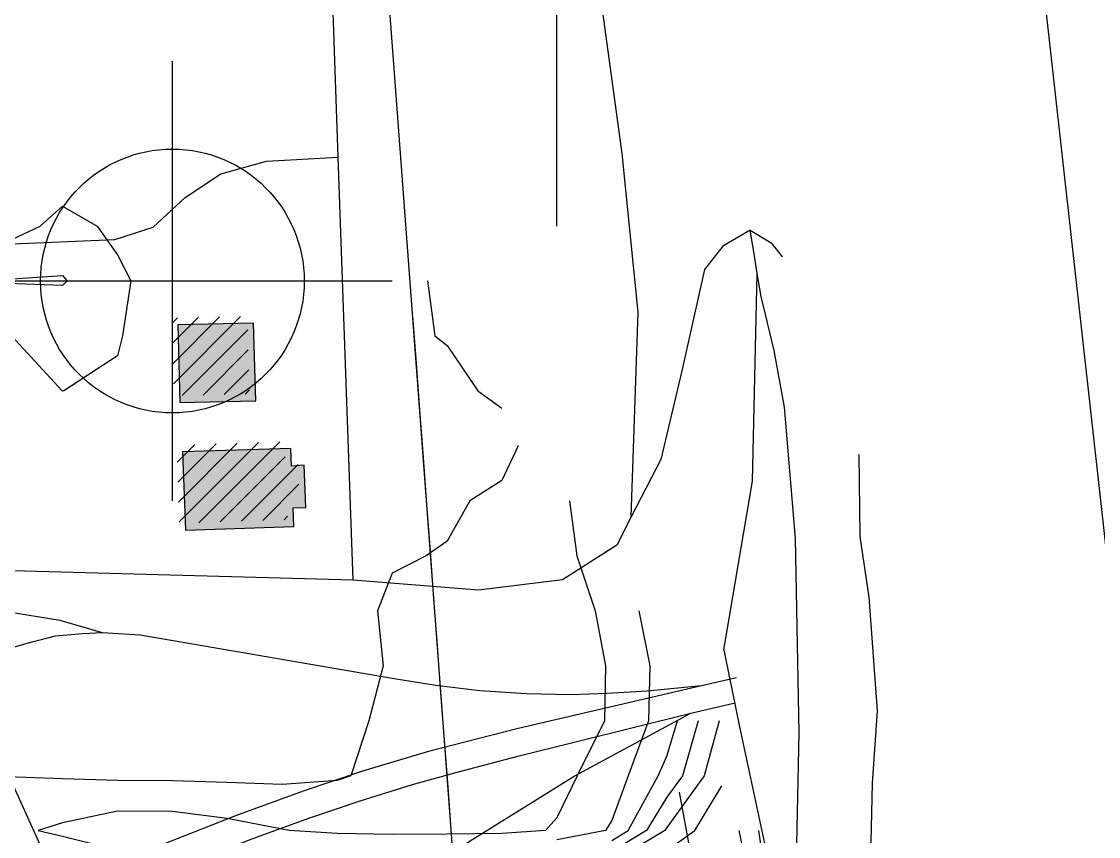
# Model space of a CAD drawing. Extents: x 6576311 to 6728256, y 2029764 to 2237541.
# Drawn here: x 6671656 to 6672833, y 2178259 to 2179148 of the extents above; entities that cross this region are included whole.
import ezdxf

# ---------------------------------------------------------------- set-up
doc = ezdxf.new("R2010")
doc.units = 21
for name, color, linetype in [('BUILDINGS', 9, 'Continuous'), ('CL_LOCAL', 4, 'Continuous'), ('CL_MAJOR', 2, 'Continuous'), ('CL_TRAIL', 6, 'Continuous'), ('CONTOUR_INDEX', 150, 'Continuous'), ('CONTOUR_MAJOR', 92, 'Continuous'), ('NORTH_ARROW', 7, 'Continuous'), ('PLSS_QQ', 8, 'Continuous'), ('PLSS_QQ_3D', 7, 'Continuous')]:
    doc.layers.add(name, color=color, linetype=linetype)

msp = doc.modelspace()

# ---------------------------------------------------------------- hatches: boundary and pattern name
at = {"layer": 'BUILDINGS_HATCH'}
for points in [[(6671829.4, 2178732.7), (6671912.2, 2178734.6), (6671909.8, 2178819.4), (6671827, 2178817.6)], [(6671835.4, 2178593.3), (6671953.9, 2178597.4), (6671953.2, 2178617.8), (6671966.8, 2178618.2), (6671965.2, 2178664.1), (6671951.3, 2178663.3), (6671950.7, 2178682.6), (6671832.4, 2178678.9)]]:
    msp.add_hatch(color=251, dxfattribs=at).paths.add_polyline_path(points)
at = {"layer": 'BUILDINGS_SHADOW'}
h = msp.add_hatch(dxfattribs=at)
h.set_pattern_fill('ANSI31', scale=5)
h.paths.add_polyline_path([(6671822.6, 2178740.1), (6671905.4, 2178741.9), (6671903.1, 2178826.8), (6671820.3, 2178825)])
h = msp.add_hatch(dxfattribs=at)
h.set_pattern_fill('ANSI31', scale=5)
h.paths.add_polyline_path([(6671828.6, 2178600.7), (6671947.1, 2178604.8), (6671946.5, 2178625.2), (6671960.1, 2178625.6), (6671958.5, 2178671.5), (6671944.6, 2178670.7), (6671943.9, 2178690), (6671825.7, 2178686.2)])

# ---------------------------------------------------------------- linework, layer by layer
at = {"layer": 'BUILDINGS'}
for points in [[(6671829.4, 2178732.7), (6671912.2, 2178734.6), (6671909.8, 2178819.4), (6671827, 2178817.6), (6671829.4, 2178732.7)], [(6671835.4, 2178593.3), (6671953.9, 2178597.4), (6671953.2, 2178617.8), (6671966.8, 2178618.2), (6671965.2, 2178664.1), (6671951.3, 2178663.3), (6671950.7, 2178682.6), (6671832.4, 2178678.9), (6671835.4, 2178593.3)]]:
    msp.add_lwpolyline(points, close=True, dxfattribs=at)
at = {"layer": 'CL_LOCAL'}
for points in [[(6672018.5, 2178538.8), (6672002.4, 2179000.6), (6671980.7, 2179624.2)], [(6671371.3, 2178773.7), (6671410.6, 2178825.7), (6671457.7, 2178866.2), (6671526.4, 2178898.8), (6671577.7, 2178903.1), (6671758.5, 2178910.6), (6671800.3, 2178924.2), (6671835.2, 2178956.6), (6671874.3, 2178982.3), (6671924.1, 2178996), (6672002.4, 2179000.6)], [(6672452.3, 2178920.8), (6672422.3, 2178903.4), (6672402.5, 2178878), (6672377.7, 2178767.1), (6672354.9, 2178670.3), (6672322.5, 2178607.9), (6672306.6, 2178576.8), (6672247.4, 2178538.9)], [(6672452.3, 2178920.8), (6672475.2, 2178906.9), (6672487.4, 2178891.6)], [(6672247.4, 2178538.9), (6672155.6, 2178527.8), (6672018.5, 2178538.8), (6671619.2, 2178549.5)]]:
    msp.add_lwpolyline(points, dxfattribs=at)
at = {"layer": 'CL_MAJOR'}
for points in [[(6671745, 2178481.1), (6671698.5, 2178494.7), (6671640, 2178504.3), (6671608.5, 2178512.3), (6671590.4, 2178518.5), (6671571.7, 2178527.1), (6671552.6, 2178539.9), (6671514.4, 2178572.4)], [(6671745, 2178481.1), (6671723.3, 2178480), (6671693.3, 2178477.6), (6671662.1, 2178469.5), (6671631.3, 2178460.3), (6671581.9, 2178439.7)], [(6672399.3, 2178423.4), (6672339.7, 2178417.5), (6672296, 2178414.9), (6672256.1, 2178413.7), (6672207.7, 2178414.7), (6672157.2, 2178417.9), (6672109, 2178423.6), (6672063.5, 2178431.1), (6671785.9, 2178478.6), (6671762.5, 2178480.2), (6671745, 2178481.1)], [(6671680.3, 2178241.7), (6671628.7, 2178355.4), (6671581.9, 2178439.7)], [(6672437.3, 2178432.1), (6672399.3, 2178423.4)], [(6672399.3, 2178423.4), (6672197.3, 2178376.3), (6672101, 2178351.5), (6672029, 2178330.1), (6671964.2, 2178308.4), (6671890, 2178281.5), (6671807.9, 2178249.1), (6671748.6, 2178222.7)], [(6671763.6, 2178195.7), (6671824.4, 2178222.9), (6671909.2, 2178256.6), (6671971.4, 2178279.4), (6672026.4, 2178298), (6672083.5, 2178315.5), (6672132.4, 2178329.1), (6672198.6, 2178346.7), (6672387.5, 2178393.4)], [(6672387.5, 2178393.4), (6672435.8, 2178404.9)]]:
    msp.add_lwpolyline(points, dxfattribs=at)
at = {"layer": 'CL_TRAIL'}
for points in [[(6672322.5, 2178607.9), (6672330, 2178831.1), (6672312.4, 2179004.4), (6672197, 2179847.8)], [(6672460.1, 2178873.3), (6672456.2, 2178897), (6672452.3, 2178920.8)], [(6672423.5, 2178462.6), (6672455, 2178646.6), (6672460.1, 2178873.3)], [(6672489.4, 2177934.2), (6672497.8, 2177989.5), (6672505.8, 2178372.2), (6672501.7, 2178584.2), (6672489.8, 2178727.6), (6672478.5, 2178789.4), (6672464.2, 2178848.4), (6672460.1, 2178873.3)], [(6672872.2, 2177051.2), (6672820.2, 2177151.3), (6672775.7, 2177244.7), (6672765.8, 2177301), (6672760, 2177330.3), (6672747.4, 2177376.5), (6672728.6, 2177402.9), (6672701.2, 2177452.4), (6672683.9, 2177526.1), (6672670.6, 2177618.8), (6672667, 2177643.9), (6672640.6, 2177733.4), (6672617, 2177820.7), (6672597.7, 2177970.5), (6672594, 2178046.6), (6672597.7, 2178105.8), (6672592.3, 2178165.5), (6672584.6, 2178252.3), (6672586, 2178317.1), (6672591.3, 2178396), (6672582.3, 2178520), (6672572.4, 2178586.5), (6672571.4, 2178675.7)], [(6672423.5, 2178462.6), (6672424.9, 2178455.5)], [(6672424.9, 2178455.5), (6672440.8, 2178378.7)], [(6671936.3, 2177807.3), (6671930.2, 2177852.9), (6671918.7, 2177939.6), (6671928.7, 2178011.4), (6671956.5, 2178079.1), (6672009, 2178144.2), (6672103.3, 2178227.2), (6672259.9, 2178324.9), (6672387.5, 2178393.4)], [(6672440.8, 2178378.7), (6672470.1, 2178241), (6672489.4, 2177934.2)], [(6672477.6, 2177503.7), (6672400.7, 2177698.7), (6672360.7, 2177879), (6672371.7, 2178062.7), (6672387.7, 2178238), (6672375, 2178307.4)]]:
    msp.add_lwpolyline(points, dxfattribs=at)
at = {"layer": 'CONTOUR_INDEX'}
for points, elevation in [([(6671701.2, 2178860.2), (6671641.2, 2178862.5), (6671637.2, 2178865.3), (6671641.2, 2178867.4), (6671701.2, 2178871.1), (6671706.2, 2178865.3), (6671701.2, 2178860.2)], 60), ([(6672254.9, 2178625.3), (6672263, 2178565.3), (6672282.9, 2178505.3), (6672294.2, 2178445.3), (6672293.1, 2178385.3), (6672263.3, 2178325.3), (6672241.2, 2178279.3), (6672228.7, 2178265.3), (6672181.2, 2178262.1), (6672121.2, 2178261.3), (6672061.2, 2178261.1), (6672001.2, 2178262), (6671948.9, 2178265.3), (6671941.2, 2178266.8), (6671881.2, 2178278.6), (6671821.2, 2178286.3), (6671761.2, 2178286.6), (6671701.2, 2178273.7), (6671674.5, 2178265.3), (6671701.2, 2178259.2), (6671761.2, 2178244.4)], 60), ([(6672301.2, 2178254.7), (6672318.9, 2178265.3), (6672351.9, 2178325.3), (6672361.2, 2178346.6), (6672372.9, 2178385.3)], 70), ([(6672418.3, 2178385.3), (6672402.1, 2178325.3), (6672361.2, 2178268.9), (6672359.1, 2178265.3), (6672301.2, 2178230.5)], 80), ([(6672470.6, 2178205.3), (6672461.7, 2178265.3)], 80)]:
    msp.add_lwpolyline(points, dxfattribs=dict(at, elevation=elevation))
at = {"layer": 'CONTOUR_MAJOR'}
for points, elevation in [([(6671700.9, 2178745.3), (6671645.4, 2178805.3), (6671641.2, 2178806.1), (6671581.2, 2178831.2), (6671564.5, 2178865.3), (6671581.2, 2178882.2), (6671641.2, 2178908.5), (6671676.8, 2178925.3), (6671701.2, 2178946.8), (6671739.2, 2178925.3), (6671761.2, 2178894), (6671775.9, 2178865.3), (6671766.6, 2178805.3), (6671761.2, 2178783.7), (6671702.7, 2178745.3), (6671701.2, 2178744.9), (6671700.9, 2178745.3)], 55), ([(6672099.7, 2178865.3), (6672107.7, 2178805.3), (6672121.2, 2178794.9), (6672155, 2178745.3), (6672181.2, 2178726.4)], 55), ([(6672198.8, 2178685.3), (6672181.2, 2178647.4), (6672146.1, 2178625.3), (6672121.2, 2178581.4), (6672098.5, 2178565.3), (6672061.2, 2178546.5), (6672045.2, 2178505.3), (6672051.5, 2178445.3), (6672035.8, 2178385.3), (6672016, 2178325.3), (6672001.2, 2178320.1), (6671941.2, 2178315.7), (6671881.2, 2178317.9), (6671821.2, 2178319.5), (6671761.2, 2178320.2), (6671701.2, 2178321.8), (6671641.2, 2178324.1)], 55), ([(6672330.6, 2178505.3), (6672342.7, 2178445.3), (6672341.3, 2178385.3), (6672319.1, 2178325.3), (6672301.2, 2178276.3), (6672294.2, 2178265.3), (6672241.2, 2178255.4)], 65), ([(6672395.6, 2178385.3), (6672378.3, 2178325.3), (6672361.2, 2178301.8), (6672339, 2178265.3), (6672301.2, 2178242.6)], 75), ([(6672440, 2178265.3), (6672452.2, 2178205.3), (6672439.4, 2178145.3), (6672421.2, 2178114.8), (6672400, 2178145.3), (6672361.2, 2178173.2), (6672301.2, 2178166.4), (6672263.9, 2178145.3), (6672241.2, 2178141.3), (6672181.2, 2178139), (6672121.2, 2178138.9), (6672069.7, 2178145.3), (6672121.2, 2178189.7), (6672131.5, 2178205.3), (6672181.2, 2178208.6), (6672241.2, 2178212.5), (6672301.2, 2178218.4), (6672361.2, 2178243.5), (6672391.7, 2178265.3), (6672421.2, 2178314.2)], 85)]:
    msp.add_lwpolyline(points, dxfattribs=dict(at, elevation=elevation))
at = {"layer": 'IMG_ALIGN_FAR'}
for p, q in [((6671821.2, 2178625.3, 45.4), (6671821.2, 2179105.3, 45.4)), ((6671581.2, 2178865.3, 45.4), (6672061.2, 2178865.3, 45.4))]:
    msp.add_line(p, q, dxfattribs=at)
msp.add_circle((6671821.2, 2178865.3, 45.4), 144, dxfattribs=at)
at = {"layer": 'NORTH_ARROW'}
msp.add_line((6672241.2, 2178925.3), (6672241.2, 2179405.3), dxfattribs=at)
at = {"layer": 'PLSS_QQ'}
for points in [[(6672865.2, 2166923.7), (6673796, 2168946.4), (6673876.4, 2169850.7), (6674387.3, 2171637.5), (6674698.5, 2173324.1), (6674295.6, 2174678.8), (6673254.7, 2176348.3), (6672958.8, 2176863.2), (6672454.3, 2177295.8), (6672149.3, 2177952.8), (6672045.3, 2179341.2), (6671891.7, 2180472.5), (6671926.1, 2183164.3)], [(6672865.2, 2166923.7), (6673796, 2168946.4), (6673876.4, 2169850.7), (6674387.3, 2171637.5), (6674698.5, 2173324.1), (6674295.6, 2174678.8), (6673254.7, 2176348.3), (6672958.8, 2176863.2), (6672454.3, 2177295.8), (6672149.3, 2177952.8), (6672045.3, 2179341.2), (6671891.7, 2180472.5), (6671926.1, 2183164.3)], [(6673143.3, 2180650.9), (6672657.8, 2180214.6), (6672929.1, 2177780.9), (6674614.5, 2176367.6), (6676170.4, 2176064.4), (6677498.6, 2175870.5), (6678210.9, 2175818.9), (6679147.8, 2175825.2), (6679904.3, 2175573.9), (6680294.1, 2175981.8), (6680973, 2176168.2), (6681129.3, 2176119.8)]]:
    msp.add_lwpolyline(points, dxfattribs=at)
at = {"layer": 'PLSS_QQ_3D'}
for p, q in [((6672087.7, 2178775.6, 54.2), (6672083.8, 2178827, 54.6)), ((6672087.7, 2178775.6, 54.2), (6672083.8, 2178827, 54.6)), ((6672091.5, 2178724.1, 53.7), (6672087.7, 2178775.6, 54.2)), ((6672091.5, 2178724.1, 53.7), (6672087.7, 2178775.6, 54.2)), ((6672095.4, 2178672.7, 53.6), (6672091.5, 2178724.1, 53.7)), ((6672095.4, 2178672.7, 53.6), (6672091.5, 2178724.1, 53.7)), ((6672099.2, 2178621.3, 54.1), (6672095.4, 2178672.7, 53.6)), ((6672099.2, 2178621.3, 54.1), (6672095.4, 2178672.7, 53.6)), ((6672103.1, 2178569.9, 55), (6672099.2, 2178621.3, 54.1)), ((6672103.1, 2178569.9, 55), (6672099.2, 2178621.3, 54.1)), ((6672106.9, 2178518.4, 55.8), (6672103.1, 2178569.9, 55)), ((6672106.9, 2178518.4, 55.8), (6672103.1, 2178569.9, 55)), ((6672110.8, 2178467, 56.1), (6672106.9, 2178518.4, 55.8)), ((6672110.8, 2178467, 56.1), (6672106.9, 2178518.4, 55.8)), ((6672114.6, 2178415.6, 56.6), (6672110.8, 2178467, 56.1)), ((6672114.6, 2178415.6, 56.6), (6672110.8, 2178467, 56.1)), ((6672118.5, 2178364.2, 57.2), (6672114.6, 2178415.6, 56.6)), ((6672118.5, 2178364.2, 57.2), (6672114.6, 2178415.6, 56.6)), ((6672122.3, 2178312.7, 57.5), (6672118.5, 2178364.2, 57.2)), ((6672122.3, 2178312.7, 57.5), (6672118.5, 2178364.2, 57.2)), ((6672126.2, 2178261.3, 60), (6672122.3, 2178312.7, 57.5)), ((6672126.2, 2178261.3, 60), (6672122.3, 2178312.7, 57.5)), ((6672130, 2178209.9, 82.9), (6672126.2, 2178261.3, 60)), ((6672130, 2178209.9, 82.9), (6672126.2, 2178261.3, 60))]:
    msp.add_line(p, q, dxfattribs=at)

doc.saveas('drawing.dxf')
